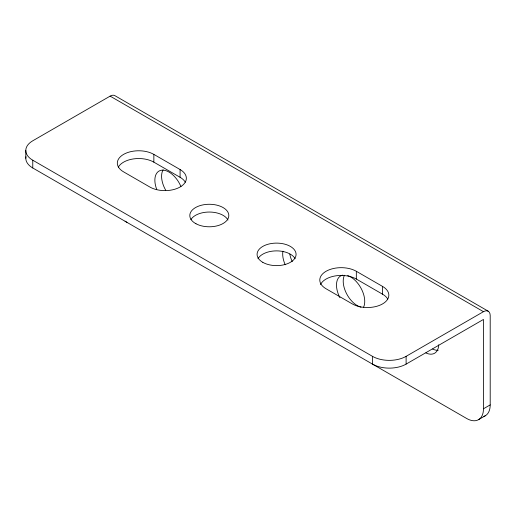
<?xml version="1.0" encoding="UTF-8"?>
<svg xmlns="http://www.w3.org/2000/svg" width="516" height="516" viewBox="0 0 516 516"><rect width="100%" height="100%" fill="white"/><g stroke="black" fill="none" stroke-linecap="round" stroke-linejoin="round"><path stroke-width="0.77" d="M110.127 96.131L32.766 140.791A23.781 13.732 0 0 0 32.766 160.212L32.766 167.977L466.658 418.482A23.781 13.732 60 0 0 483.473 408.775L490.2 404.892L490.2 315.56A9.514 5.495 -60 0 0 483.473 311.677L110.127 96.131A9.514 5.495 -60 0 1 114.881 95.66L488.233 311.206M32.766 160.212L372.481 356.343A23.781 13.732 0 0 0 406.111 356.343L483.473 311.677M372.481 356.343L372.481 364.109A23.781 13.732 0 0 0 406.111 364.109L483.473 319.443L483.473 408.775M478.545 419.663L485.272 415.78M153.852 154.387L180.084 169.532A21.408 12.358 0 0 1 180.084 187.011A21.408 12.358 0 0 1 149.814 187.011L123.582 171.86A21.408 12.358 0 0 1 123.582 154.387A21.408 12.358 0 0 1 153.852 154.387L153.852 162.153L180.084 177.298A21.408 12.358 0 0 1 185.309 182.225M356.33 271.287L382.569 286.432A21.408 12.358 0 0 1 382.569 303.911A21.408 12.358 0 0 1 352.299 303.911L326.06 288.767A21.408 12.358 0 0 1 326.06 271.287A21.408 12.358 0 0 1 356.33 271.287L356.33 279.053L382.569 294.204A21.408 12.358 0 0 1 387.793 299.125M406.111 356.343L406.111 364.109M382.569 286.432L382.569 294.204M180.084 169.532L180.084 177.298M25.8 150.498L25.8 158.27M438.194 350.287A19.976 11.533 60 0 1 432.576 349.035M361 307.214A19.976 11.533 60 0 1 346.597 293.739A19.976 11.533 60 0 1 344.436 275.26M292.243 261.573A19.976 11.533 60 0 1 289.786 254.124M165.726 190.249A19.976 11.533 60 0 1 163.127 169.809M118.358 167.074A21.408 12.358 0 0 1 153.852 162.153M320.52 284.593A21.408 12.358 0 0 1 356.33 279.053M190.881 219.61A19.505 11.262 0 0 1 209.69 212.044A19.505 11.262 0 0 1 227.975 220.029M258.013 258.69A19.505 11.262 0 0 1 276.524 250.879A19.505 11.262 0 0 1 295.113 258.632M156.754 189.462A19.976 11.533 60 0 1 161.695 170.19A19.976 11.533 60 0 1 180.948 186.599M285.206 264.779A19.976 11.533 60 0 1 282.916 251.144M339.909 297.693A19.976 11.533 60 0 1 342.772 275.138M347.674 275.576A19.976 11.533 60 0 1 361.593 289.302A19.976 11.533 60 0 1 363.522 307.317M438.723 344.804A19.976 11.533 60 0 1 425.848 352.918M126.942 222.351A23.781 13.732 60 0 1 125.059 221.145M490.2 404.892A23.781 13.732 60 0 1 483.866 416.418M32.766 167.977A23.781 13.732 0 0 1 25.948 156.729M195.977 223.75A19.505 11.262 0 0 0 228.304 218.087A19.505 11.262 0 0 0 203.652 204.755A19.505 11.262 0 0 0 195.977 223.75M262.831 262.354A19.505 11.262 0 0 0 295.429 257.252A19.505 11.262 0 0 0 271.481 243.5A19.505 11.262 0 0 0 262.831 262.354"/></g></svg>
